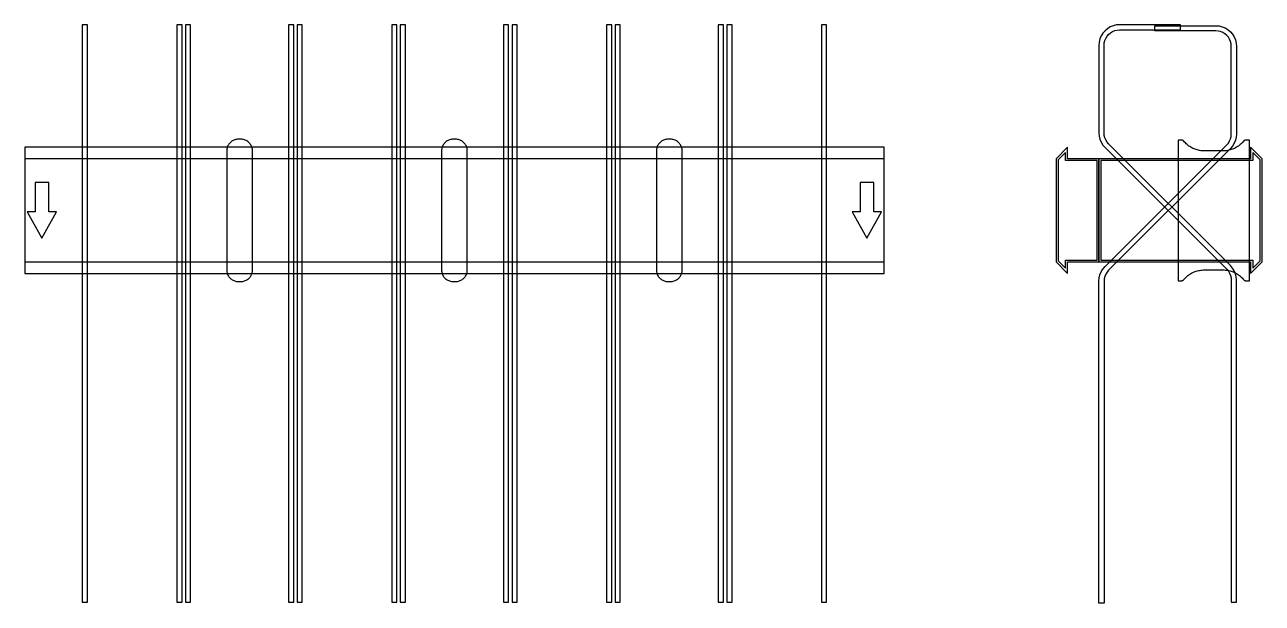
# Model space of a CAD drawing. Extents: x 0 to 1440, y -457 to 216.
import ezdxf

# ---------------------------------------------------------------- set-up
doc = ezdxf.new("R2010")
doc.units = 0
doc.layers.add('Halfen', color=7, linetype='CONTINUOUS')

msp = doc.modelspace()

# ---------------------------------------------------------------- linework, layer by layer
at = {"layer": 'Halfen', "color": 7}
for points in [[(73, -456.177), (73, 216.147), (67, 216.147), (67, -456.177)], [(183, -456.177), (183, 216.147), (177, 216.147), (177, -456.177)], [(193, -456.177), (193, 216.147), (187, 216.147), (187, -456.177)], [(313, -456.177), (313, 216.147), (307, 216.147), (307, -456.177)], [(323, -456.177), (323, 216.147), (317, 216.147), (317, -456.177)], [(433, -456.177), (433, 216.147), (427, 216.147), (427, -456.177)], [(443, -456.177), (443, 216.147), (437, 216.147), (437, -456.177)], [(563, -456.177), (563, 216.147), (557, 216.147), (557, -456.177)], [(573, -456.177), (573, 216.147), (567, 216.147), (567, -456.177)], [(683, -456.177), (683, 216.147), (677, 216.147), (677, -456.177)], [(693, -456.177), (693, 216.147), (687, 216.147), (687, -456.177)], [(813, -456.177), (813, 216.147), (807, 216.147), (807, -456.177)], [(823, -456.177), (823, 216.147), (817, 216.147), (817, -456.177)], [(933, -456.177), (933, 216.147), (927, 216.147), (927, -456.177)], [(1410, -456.177), (1410, -81.213), (1409.705, -77.459), (1408.825, -73.797), (1407.384, -70.317), (1405.416, -67.106), (1402.971, -64.243), (1261.272, 77.456), (1259.438, 79.604), (1257.962, 82.012), (1256.881, 84.621), (1256.222, 87.368), (1256, 90.184), (1256, 192.147), (1256.222, 194.963), (1256.881, 197.71), (1257.962, 200.319), (1259.438, 202.728), (1261.272, 204.875), (1263.42, 206.71), (1265.828, 208.186), (1268.438, 209.266), (1271.184, 209.926), (1274, 210.147), (1345, 210.147), (1345, 216.147), (1274, 216.147), (1270.246, 215.852), (1266.584, 214.973), (1263.104, 213.532), (1259.893, 211.564), (1257.029, 209.118), (1254.584, 206.254), (1252.616, 203.043), (1251.175, 199.564), (1250.295, 195.902), (1250, 192.147), (1250, 90.184), (1250.295, 86.429), (1251.175, 82.767), (1252.616, 79.288), (1254.584, 76.077), (1257.029, 73.213), (1398.728, -68.485), (1400.562, -70.633), (1402.038, -73.041), (1403.119, -75.651), (1403.778, -78.397), (1404, -81.213), (1404, -456.177)], [(1250, -457.324), (1250, -82.361), (1250.295, -78.606), (1251.175, -74.944), (1252.616, -71.465), (1254.584, -68.254), (1257.029, -65.39), (1398.728, 76.308), (1400.562, 78.456), (1402.038, 80.865), (1403.119, 83.474), (1403.778, 86.221), (1404, 89.036), (1404, 191), (1403.778, 193.816), (1403.119, 196.562), (1402.038, 199.172), (1400.562, 201.58), (1398.728, 203.728), (1396.58, 205.562), (1394.172, 207.038), (1391.562, 208.119), (1388.816, 208.778), (1386, 209), (1315, 209), (1315, 215), (1386, 215), (1389.754, 214.705), (1393.416, 213.825), (1396.896, 212.384), (1400.107, 210.416), (1402.971, 207.971), (1405.416, 205.107), (1407.384, 201.896), (1408.825, 198.416), (1409.705, 194.754), (1410, 191), (1410, 89.036), (1409.705, 85.282), (1408.825, 81.62), (1407.384, 78.141), (1405.416, 74.929), (1402.971, 72.066), (1261.272, -69.633), (1259.438, -71.78), (1257.962, -74.189), (1256.881, -76.798), (1256.222, -79.545), (1256, -82.361), (1256, -457.324)], [(0, -73.5), (1000, -73.5), (1000, 73.5), (0, 73.5)], [(265, -69.3), (265, -56.8), (265, 69.3), (264.958, 70.359), (264.834, 71.412), (264.627, 72.452), (264.339, 73.472), (263.972, 74.466), (263.529, 75.429), (263.011, 76.354), (262.422, 77.235), (261.765, 78.068), (261.046, 78.846), (260.268, 79.565), (259.435, 80.222), (258.554, 80.811), (257.629, 81.329), (256.666, 81.772), (255.672, 82.139), (254.652, 82.427), (253.612, 82.634), (252.559, 82.758), (251.5, 82.8), (248.5, 82.8), (247.441, 82.758), (246.388, 82.634), (245.348, 82.427), (244.328, 82.139), (243.334, 81.772), (242.371, 81.329), (241.446, 80.811), (240.565, 80.222), (239.732, 79.565), (238.954, 78.846), (238.235, 78.068), (237.578, 77.235), (236.989, 76.354), (236.471, 75.429), (236.028, 74.466), (235.661, 73.472), (235.373, 72.452), (235.166, 71.412), (235.042, 70.359), (235, 69.3), (235, -56.8), (235, -69.3), (235.042, -70.359), (235.166, -71.412), (235.373, -72.452), (235.661, -73.472), (236.028, -74.466), (236.471, -75.429), (236.989, -76.354), (237.578, -77.235), (238.235, -78.068), (238.954, -78.846), (239.732, -79.565), (240.565, -80.222), (241.446, -80.811), (242.371, -81.329), (243.334, -81.772), (244.328, -82.139), (245.348, -82.427), (246.388, -82.634), (247.441, -82.758), (248.5, -82.8), (251.5, -82.8), (252.559, -82.758), (253.612, -82.634), (254.652, -82.427), (255.672, -82.139), (256.666, -81.772), (257.629, -81.329), (258.554, -80.811), (259.435, -80.222), (260.268, -79.565), (261.046, -78.846), (261.765, -78.068), (262.422, -77.235), (263.011, -76.354), (263.529, -75.429), (263.972, -74.466), (264.339, -73.472), (264.627, -72.452), (264.834, -71.412), (264.958, -70.359), (265, -69.3)], [(515, -69.3), (515, -56.8), (515, 69.3), (514.958, 70.359), (514.834, 71.412), (514.627, 72.452), (514.339, 73.472), (513.972, 74.466), (513.529, 75.429), (513.011, 76.354), (512.422, 77.235), (511.765, 78.068), (511.046, 78.846), (510.268, 79.565), (509.435, 80.222), (508.554, 80.811), (507.629, 81.329), (506.666, 81.772), (505.672, 82.139), (504.652, 82.427), (503.612, 82.634), (502.559, 82.758), (501.5, 82.8), (498.5, 82.8), (497.441, 82.758), (496.388, 82.634), (495.348, 82.427), (494.328, 82.139), (493.334, 81.772), (492.371, 81.329), (491.446, 80.811), (490.565, 80.222), (489.732, 79.565), (488.954, 78.846), (488.235, 78.068), (487.578, 77.235), (486.989, 76.354), (486.471, 75.429), (486.028, 74.466), (485.661, 73.472), (485.373, 72.452), (485.166, 71.412), (485.042, 70.359), (485, 69.3), (485, -56.8), (485, -69.3), (485.042, -70.359), (485.166, -71.412), (485.373, -72.452), (485.661, -73.472), (486.028, -74.466), (486.471, -75.429), (486.989, -76.354), (487.578, -77.235), (488.235, -78.068), (488.954, -78.846), (489.732, -79.565), (490.565, -80.222), (491.446, -80.811), (492.371, -81.329), (493.334, -81.772), (494.328, -82.139), (495.348, -82.427), (496.388, -82.634), (497.441, -82.758), (498.5, -82.8), (501.5, -82.8), (502.559, -82.758), (503.612, -82.634), (504.652, -82.427), (505.672, -82.139), (506.666, -81.772), (507.629, -81.329), (508.554, -80.811), (509.435, -80.222), (510.268, -79.565), (511.046, -78.846), (511.765, -78.068), (512.422, -77.235), (513.011, -76.354), (513.529, -75.429), (513.972, -74.466), (514.339, -73.472), (514.627, -72.452), (514.834, -71.412), (514.958, -70.359), (515, -69.3)], [(765, -69.3), (765, -56.8), (765, 69.3), (764.958, 70.359), (764.834, 71.412), (764.627, 72.452), (764.339, 73.472), (763.972, 74.466), (763.529, 75.429), (763.011, 76.354), (762.422, 77.235), (761.765, 78.068), (761.046, 78.846), (760.268, 79.565), (759.435, 80.222), (758.554, 80.811), (757.629, 81.329), (756.666, 81.772), (755.672, 82.139), (754.652, 82.427), (753.612, 82.634), (752.559, 82.758), (751.5, 82.8), (748.5, 82.8), (747.441, 82.758), (746.388, 82.634), (745.348, 82.427), (744.328, 82.139), (743.334, 81.772), (742.371, 81.329), (741.446, 80.811), (740.565, 80.222), (739.732, 79.565), (738.954, 78.846), (738.235, 78.068), (737.578, 77.235), (736.989, 76.354), (736.471, 75.429), (736.028, 74.466), (735.661, 73.472), (735.373, 72.452), (735.166, 71.412), (735.042, 70.359), (735, 69.3), (735, -56.8), (735, -69.3), (735.042, -70.359), (735.166, -71.412), (735.373, -72.452), (735.661, -73.472), (736.028, -74.466), (736.471, -75.429), (736.989, -76.354), (737.578, -77.235), (738.235, -78.068), (738.954, -78.846), (739.732, -79.565), (740.565, -80.222), (741.446, -80.811), (742.371, -81.329), (743.334, -81.772), (744.328, -82.139), (745.348, -82.427), (746.388, -82.634), (747.441, -82.758), (748.5, -82.8), (751.5, -82.8), (752.559, -82.758), (753.612, -82.634), (754.652, -82.427), (755.672, -82.139), (756.666, -81.772), (757.629, -81.329), (758.554, -80.811), (759.435, -80.222), (760.268, -79.565), (761.046, -78.846), (761.765, -78.068), (762.422, -77.235), (763.011, -76.354), (763.529, -75.429), (763.972, -74.466), (764.339, -73.472), (764.627, -72.452), (764.834, -71.412), (764.958, -70.359), (765, -69.3)], [(1250, -60), (1250, 60), (1213.5, 60), (1213.5, 73.5), (1200, 60), (1200, -60), (1213.5, -73.5), (1213.5, -60)], [(1440, -60), (1440, 60), (1426.5, 73.5), (1426.5, 60), (1250, 60), (1250, -60), (1426.5, -60), (1426.5, -73.5)], [(1425, -81.8), (1425, 81.8), (1421, 81.8), (1420.846, 81.797), (1420.691, 81.786), (1420.538, 81.769), (1420.385, 81.746), (1420.234, 81.715), (1420.084, 81.678), (1419.936, 81.634), (1419.789, 81.584), (1419.646, 81.527), (1419.505, 81.464), (1419.366, 81.395), (1419.231, 81.32), (1419.1, 81.239), (1418.972, 81.153), (1418.848, 81.06), (1418.728, 80.963), (1418.613, 80.86), (1418.502, 80.752), (1418.397, 80.639), (1418.296, 80.522), (1417.41, 79.491), (1416.479, 78.5), (1415.505, 77.551), (1414.491, 76.646), (1413.437, 75.787), (1412.347, 74.975), (1411.222, 74.211), (1410.064, 73.499), (1408.876, 72.838), (1407.66, 72.23), (1406.418, 71.676), (1405.153, 71.178), (1403.867, 70.736), (1402.563, 70.351), (1401.243, 70.024), (1399.911, 69.756), (1398.567, 69.547), (1397.216, 69.397), (1395.859, 69.307), (1394.5, 69.277), (1372.5, 69.277), (1371.141, 69.307), (1369.784, 69.397), (1368.433, 69.547), (1367.089, 69.756), (1365.757, 70.024), (1364.437, 70.351), (1363.133, 70.736), (1361.847, 71.178), (1360.582, 71.676), (1359.34, 72.23), (1358.124, 72.838), (1356.936, 73.499), (1355.778, 74.211), (1354.653, 74.975), (1353.563, 75.787), (1352.509, 76.646), (1351.495, 77.551), (1350.521, 78.5), (1349.59, 79.491), (1348.704, 80.522), (1348.603, 80.639), (1348.498, 80.752), (1348.387, 80.86), (1348.272, 80.963), (1348.152, 81.06), (1348.028, 81.153), (1347.9, 81.239), (1347.769, 81.32), (1347.634, 81.395), (1347.495, 81.464), (1347.354, 81.527), (1347.211, 81.584), (1347.064, 81.634), (1346.916, 81.678), (1346.766, 81.715), (1346.615, 81.746), (1346.462, 81.769), (1346.309, 81.786), (1346.154, 81.797), (1346, 81.8), (1342, 81.8), (1342, -81.8), (1346, -81.8), (1346.154, -81.797), (1346.309, -81.786), (1346.462, -81.769), (1346.615, -81.746), (1346.766, -81.715), (1346.916, -81.678), (1347.064, -81.634), (1347.211, -81.584), (1347.354, -81.527), (1347.495, -81.464), (1347.634, -81.395), (1347.769, -81.32), (1347.9, -81.239), (1348.028, -81.153), (1348.152, -81.06), (1348.272, -80.963), (1348.387, -80.86), (1348.498, -80.752), (1348.603, -80.639), (1348.704, -80.522), (1349.59, -79.491), (1350.521, -78.5), (1351.495, -77.551), (1352.509, -76.646), (1353.563, -75.787), (1354.653, -74.975), (1355.778, -74.211), (1356.936, -73.499), (1358.124, -72.838), (1359.34, -72.23), (1360.582, -71.676), (1361.847, -71.178), (1363.133, -70.736), (1364.437, -70.351), (1365.757, -70.024), (1367.089, -69.756), (1368.433, -69.547), (1369.784, -69.397), (1371.141, -69.307), (1372.5, -69.277), (1394.5, -69.277), (1395.859, -69.307), (1397.216, -69.397), (1398.567, -69.547), (1399.911, -69.756), (1401.243, -70.024), (1402.563, -70.351), (1403.867, -70.736), (1405.153, -71.178), (1406.418, -71.676), (1407.66, -72.23), (1408.876, -72.838), (1410.064, -73.499), (1411.222, -74.211), (1412.347, -74.975), (1413.437, -75.787), (1414.491, -76.646), (1415.505, -77.551), (1416.479, -78.5), (1417.41, -79.491), (1418.296, -80.522), (1418.397, -80.639), (1418.502, -80.752), (1418.613, -80.86), (1418.728, -80.963), (1418.848, -81.06), (1418.972, -81.153), (1419.1, -81.239), (1419.231, -81.32), (1419.366, -81.395), (1419.505, -81.464), (1419.646, -81.527), (1419.789, -81.584), (1419.936, -81.634), (1420.084, -81.678), (1420.234, -81.715), (1420.385, -81.746), (1420.538, -81.769), (1420.691, -81.786), (1420.846, -81.797), (1421, -81.8)], [(0, -60), (1000, -60), (1000, 60), (0, 60)], [(1248, -58), (1248, 58), (1211, 58), (1211, 67.25), (1202.5, 58.75), (1202.5, -58.75), (1211, -67.25), (1211, -58)], [(1437.5, -58.75), (1437.5, 58.75), (1429, 67.25), (1429, 58), (1252, 58), (1252, -58), (1429, -58), (1429, -67.25)], [(20, -32.5), (37, -1.5), (28, -1.5), (28, 32.5), (12, 32.5), (12, -1.5), (3, -1.5)], [(980, -32.5), (997, -1.5), (988, -1.5), (988, 32.5), (972, 32.5), (972, -1.5), (963, -1.5)]]:
    msp.add_lwpolyline(points, close=True, dxfattribs=at)

doc.saveas('drawing.dxf')
